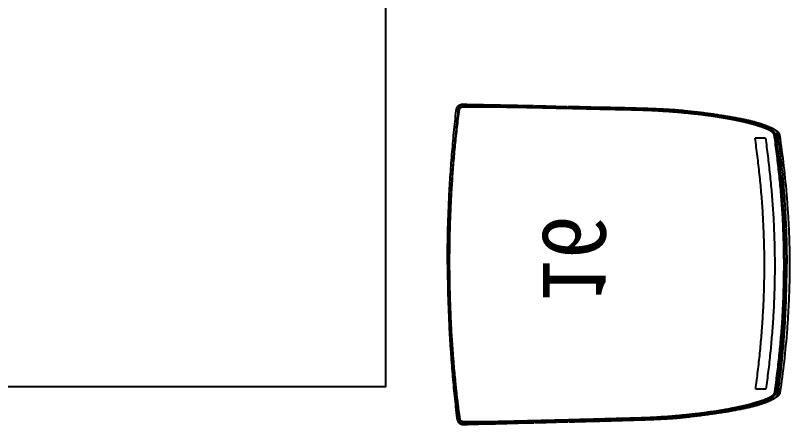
# Model space of a CAD drawing. Header units: millimetres. Extents: x 10479 to 135323, y 879012 to 965592.
# Drawn here: x 42616 to 43812, y 929538 to 930170 of the extents above; entities that cross this region are included whole.
import ezdxf

# ---------------------------------------------------------------- set-up
doc = ezdxf.new("R2010")
doc.units = ezdxf.units.MM
doc.linetypes.add('HIDDEN2', pattern=[4.7625, 3.175, -1.5875])
doc.layers.add('수입브랜드', color=90, linetype='Continuous')
doc.layers.add('퍼시스', color=210, linetype='Continuous')

# ---------------------------------------------------------------- blocks, each defined once
blk = doc.blocks.new('테이블_회의테이블_퍼시스주문품_3200X1200')
at = {"layer": '퍼시스'}
blk.add_lwpolyline([(0, 0), (3200, 0), (3200, -1200), (0, -1200)], close=True, dxfattribs=at)
blk = doc.blocks.new('의자_회의용의자_스틸케이스_490410C')
at = {"layer": '수입브랜드', "linetype": 'HIDDEN2', "ltscale": 5}
for p, q in [((541.5, 633.7, 0), (541.5, 633.8, 0)), ((145.4, 633.2, 0), (145.4, 633.2, 0)), ((153.3, 631.7, 0), (153.3, 630.3, 0)), ((541.7, 629.5, 0), (541.7, 630.9, 0)), ((541.8, 633.5, 0), (541.8, 633.5, 0)), ((549.6, 632.4, 0), (549.6, 632.4, 0)), ((153.5, 615, 0), (153.5, 598.6, 0)), ((541.5, 614.2, 0), (541.5, 597.8, 0)), ((592.5, 147.5, 0), (592.5, 147.3, 0))]:
    blk.add_line(p, q, dxfattribs=at)
for points in [[(547, 635.7), (541, 636.7), (534.9, 637.5), (528.8, 638.4), (522.8, 639.2), (516.7, 640), (510.7, 640.8), (504.6, 641.5), (498.6, 642.3), (492.5, 643), (486.4, 643.6), (480.3, 644.3), (474.2, 644.9), (468.1, 645.5), (462, 646), (458.9, 646.3), (455.8, 646.6), (452.7, 646.8), (449.6, 647.1), (446.5, 647.3), (443.4, 647.6), (440.3, 647.8), (437.2, 648), (434.1, 648.2), (431, 648.5), (427.8, 648.7), (424.7, 648.9), (421.5, 649.1), (418.4, 649.2), (415.2, 649.4), (412.1, 649.6), (408.9, 649.8), (405.7, 649.9), (402.5, 650.1), (399.3, 650.2), (396.1, 650.3), (392.9, 650.5), (389.7, 650.6), (386.5, 650.7), (383.2, 650.8), (380, 650.9), (376.8, 651), (373.5, 651.1), (370.3, 651.1), (367, 651.2), (363.8, 651.3), (360.5, 651.3), (357.3, 651.3), (354, 651.4), (350.8, 651.4), (347.5, 651.4), (344.2, 651.4), (341, 651.4), (337.7, 651.4), (334.4, 651.4), (331.2, 651.3), (327.9, 651.3), (324.7, 651.2), (321.4, 651.2), (318.2, 651.1), (315, 651), (311.7, 651), (308.5, 650.9), (305.3, 650.8), (302.1, 650.7), (298.9, 650.5), (295.7, 650.4), (292.5, 650.3), (289.3, 650.2), (286.1, 650), (283, 649.9), (279.8, 649.7), (276.6, 649.5), (273.5, 649.4), (270.3, 649.2), (267.2, 649), (264.1, 648.8), (260.9, 648.6), (257.8, 648.4), (254.7, 648.2), (251.6, 647.9), (248.5, 647.7), (245.4, 647.5), (242.3, 647.2), (239.2, 647), (236.1, 646.7), (233.1, 646.5), (226.9, 646), (220.8, 645.4), (214.7, 644.8), (208.6, 644.2), (202.5, 643.6), (196.5, 642.9), (190.4, 642.2), (184.3, 641.5), (178.3, 640.7), (172.2, 640), (166.2, 639.2), (160.1, 638.3), (154.1, 637.4), (148, 636.5)], [(153.2, 634.3), (156.6, 634.8), (159.9, 635.2), (163, 635.7), (166.3, 636.1), (169.7, 636.5), (173.2, 637), (176.7, 637.4), (180.3, 637.8), (183.9, 638.3), (187.5, 638.7), (191.2, 639.1), (194.8, 639.5), (198.4, 639.9), (202, 640.2), (205.5, 640.6), (209, 640.9), (212.5, 641.2), (216.1, 641.6), (219.6, 641.9), (223.1, 642.2), (226.7, 642.5), (230.2, 642.7), (233.8, 643), (237.3, 643.3), (240.9, 643.5), (244.4, 643.8), (248, 644), (251.5, 644.2), (255.1, 644.5), (258.6, 644.7), (262.2, 644.9), (265.7, 645.1), (269.3, 645.2), (272.8, 645.4), (276.4, 645.6), (280, 645.7), (283.5, 645.9), (287.1, 646), (290.6, 646.1), (294.2, 646.2), (297.7, 646.3), (301.3, 646.4), (304.8, 646.5), (308.3, 646.6), (311.7, 646.7), (315.1, 646.8), (318.4, 646.8), (321.5, 646.9), (324.6, 646.9), (327.4, 647), (330.2, 647), (332.7, 647), (335.1, 647), (337.2, 647), (347.5, 647)], [(541.8, 633.5), (538.4, 634), (535.1, 634.5), (532, 634.9), (528.7, 635.4), (525.3, 635.8), (521.8, 636.3), (518.3, 636.7), (514.7, 637.2), (511.1, 637.6), (507.5, 638), (503.8, 638.4), (500.2, 638.9), (496.6, 639.2), (493.1, 639.6), (489.5, 640), (486, 640.3), (482.5, 640.7), (479, 641), (475.4, 641.3), (471.9, 641.7), (468.4, 642), (464.8, 642.3), (461.3, 642.6), (457.7, 642.8), (454.2, 643.1), (450.6, 643.4), (447.1, 643.6), (443.5, 643.8), (439.9, 644.1), (436.4, 644.3), (432.8, 644.5), (429.3, 644.7), (425.7, 644.9), (422.2, 645.1), (418.6, 645.3), (415.1, 645.4), (411.5, 645.6), (408, 645.7), (404.4, 645.9), (400.9, 646), (397.3, 646.1), (393.8, 646.3), (390.2, 646.4), (386.8, 646.5), (383.3, 646.6), (380, 646.6), (376.7, 646.7), (373.5, 646.8), (370.5, 646.8), (367.6, 646.9), (364.9, 646.9), (362.3, 646.9), (360, 647), (357.8, 647), (347.5, 647)], [(148, 636.5), (147.5, 636.5), (147.1, 636.4), (146.7, 636.2), (146.3, 636), (145.9, 635.8), (145.5, 635.6), (145.1, 635.4), (144.7, 635.1), (144.3, 634.8), (143.9, 634.5), (143.6, 634.2), (143.2, 633.8), (142.8, 633.4), (142.5, 633.1), (142.2, 632.6), (141.8, 632.2), (141.5, 631.8), (141.1, 631.3), (140.8, 630.8), (140.5, 630.3), (140.2, 629.8), (139.8, 629.2), (139.5, 628.6), (139.2, 628), (138.9, 627.4), (138.5, 626.8), (138.2, 626.2), (137.9, 625.5), (137.6, 624.8), (137.2, 624.1), (136.9, 623.3), (136.6, 622.6)], [(146.4, 634.5), (146.1, 634.5), (145.9, 634.5), (145.7, 634.4), (145.5, 634.3), (145.2, 634.2), (145, 634.1), (144.8, 634), (144.6, 633.9), (144.3, 633.8), (144.1, 633.6), (143.9, 633.5), (143.6, 633.3), (143.4, 633.1), (143.2, 632.9), (143, 632.7), (142.7, 632.4), (142.5, 632.2), (142.3, 632), (142, 631.7), (141.8, 631.4), (141.6, 631.1), (141.3, 630.8), (141.1, 630.5), (140.9, 630.2), (140.6, 629.8), (140.4, 629.5), (140.2, 629.1)], [(145.4, 633.2), (145.4, 633.2), (145.5, 633.2), (145.6, 633.2), (145.7, 633.2), (145.9, 633.3), (146.1, 633.3), (146.3, 633.3), (146.6, 633.4), (146.8, 633.4), (147.1, 633.4), (147.4, 633.5), (147.8, 633.5), (148.1, 633.6), (148.5, 633.6), (148.9, 633.7), (149.4, 633.7), (149.8, 633.8), (150.2, 633.9), (150.7, 633.9), (151.2, 634), (151.7, 634.1), (152.2, 634.1), (152.7, 634.2), (153.2, 634.3)], [(146.2, 630.7), (147.6, 630.9), (147.8, 630.9), (148, 630.9), (148.3, 631), (148.5, 631), (148.8, 631), (149.1, 631.1), (149.4, 631.1), (149.7, 631.2), (150, 631.2), (150.4, 631.3), (150.7, 631.3), (151.1, 631.4), (151.4, 631.4), (151.8, 631.5), (152.2, 631.5), (152.6, 631.6), (152.9, 631.6), (153.7, 631.7), (155.3, 632), (158.4, 632.4), (164.7, 633.3), (170.9, 634.1), (177.2, 634.9), (183.5, 635.6), (189.8, 636.3), (196, 637), (202.3, 637.7), (208.6, 638.3), (214.9, 638.9), (221.2, 639.4), (227.5, 639.9), (233.8, 640.4), (240.1, 640.9), (246.4, 641.3), (252.7, 641.7), (259, 642.1), (265.4, 642.4), (271.7, 642.7), (278, 643), (284.3, 643.3), (290.6, 643.5), (296.9, 643.7), (303.3, 643.9), (309.6, 644.1), (315.9, 644.2), (322.2, 644.3), (328.6, 644.3), (334.9, 644.4), (341.2, 644.4), (347.5, 644.4)], [(153.5, 634.6), (153, 634.5), (152.5, 634.5), (152.1, 634.5), (151.6, 634.4), (151.2, 634.4), (150.8, 634.4), (150.4, 634.4), (150, 634.3), (149.6, 634.3), (149.2, 634.3), (148.9, 634.3), (148.6, 634.3), (148.2, 634.3), (148, 634.3), (147.7, 634.3), (147.4, 634.3), (147.2, 634.4), (147, 634.4), (146.8, 634.4), (146.7, 634.4), (146.6, 634.4), (146.5, 634.5), (146.4, 634.5), (146.4, 634.5)], [(148, 636.5), (148, 636.5), (148, 636.6), (148, 636.6), (148, 636.6), (148, 636.6), (148, 636.6), (148, 636.6), (148, 636.6), (148.1, 636.6), (148.1, 636.6), (148.1, 636.6), (148.1, 636.6), (148.1, 636.6), (148.1, 636.6), (148.1, 636.6), (148.1, 636.6), (148.1, 636.6), (148.1, 636.6), (148.1, 636.6), (148.1, 636.6), (148.1, 636.6), (148.1, 636.6), (148.1, 636.6), (148.2, 636.6)], [(153.3, 630.3), (156.7, 630.7), (160.2, 631.1), (163.7, 631.6), (167.2, 632), (170.7, 632.4), (174.2, 632.8), (177.6, 633.2), (181.1, 633.6), (184.6, 634), (188.1, 634.4), (191.6, 634.8), (195.1, 635.2), (198.6, 635.5), (202.1, 635.9), (205.6, 636.2), (209, 636.6), (212.5, 636.9), (216, 637.2), (219.5, 637.6), (223, 637.9), (226.5, 638.2), (230, 638.5), (233.5, 638.7), (237, 639), (240.5, 639.3), (244, 639.5), (247.5, 639.8), (251, 640), (254.5, 640.3), (258.1, 640.5), (261.6, 640.7), (265.1, 640.9), (268.6, 641.1), (272.1, 641.3), (275.6, 641.5), (279.1, 641.6), (282.6, 641.8), (286.1, 642), (289.6, 642.1), (293.1, 642.2), (296.6, 642.4), (300.1, 642.5), (303.6, 642.6), (307.1, 642.7), (310.7, 642.8), (314.2, 642.9), (317.7, 642.9), (321.2, 643), (324.7, 643), (328.2, 643.1), (331.7, 643.1), (335.2, 643.2), (338.7, 643.2), (342.2, 643.2), (345.7, 643.2), (349.3, 643.2), (352.8, 643.2), (356.3, 643.1), (359.8, 643.1), (363.3, 643.1), (366.8, 643), (370.3, 642.9), (373.8, 642.9), (377.3, 642.8), (380.8, 642.7), (384.3, 642.6), (387.9, 642.5), (391.4, 642.4), (394.9, 642.3), (398.4, 642.1), (401.9, 642), (405.4, 641.9), (408.9, 641.7), (412.4, 641.5), (415.9, 641.4), (419.4, 641.2), (422.9, 641), (426.4, 640.8), (430, 640.6), (433.5, 640.4), (437, 640.1), (440.5, 639.9), (444, 639.6), (447.5, 639.4), (451, 639.1), (454.5, 638.8), (458, 638.6), (461.5, 638.3), (465, 638), (468.5, 637.7), (472, 637.4), (475.5, 637), (479, 636.7), (482.5, 636.4), (486, 636), (489.5, 635.7), (492.9, 635.3), (496.4, 634.9), (499.9, 634.5), (503.4, 634.1), (506.9, 633.8), (510.4, 633.4), (513.9, 632.9), (517.4, 632.5), (520.8, 632.1), (524.3, 631.7), (527.8, 631.2), (531.3, 630.8), (534.8, 630.4), (538.2, 629.9), (541.7, 629.5)], [(541.5, 628), (538, 628.5), (534.5, 629), (531, 629.4), (527.6, 629.9), (524.1, 630.3), (520.6, 630.8), (517.1, 631.2), (513.7, 631.6), (510.2, 632.1), (506.7, 632.5), (503.2, 632.9), (499.8, 633.3), (496.3, 633.7), (492.8, 634.1), (489.3, 634.5), (485.8, 634.9), (482.3, 635.2), (478.8, 635.6), (475.3, 635.9), (471.9, 636.3), (468.4, 636.6), (464.9, 636.9), (461.4, 637.2), (457.9, 637.5), (454.4, 637.8), (450.9, 638.1), (447.4, 638.4), (443.9, 638.7), (440.4, 638.9), (436.9, 639.2), (433.4, 639.4), (429.9, 639.6), (426.4, 639.9), (422.9, 640.1), (419.4, 640.3), (415.9, 640.5), (412.4, 640.6), (408.9, 640.8), (405.4, 641), (401.9, 641.1), (398.3, 641.3), (394.8, 641.4), (391.3, 641.6), (387.8, 641.7), (384.3, 641.8), (380.8, 641.9), (377.3, 642), (373.8, 642.1), (370.3, 642.1), (366.8, 642.2), (363.3, 642.3), (359.8, 642.3), (356.3, 642.3), (352.8, 642.4), (349.3, 642.4), (345.7, 642.4), (342.2, 642.4), (338.7, 642.4), (335.2, 642.3), (331.7, 642.3), (328.2, 642.3), (324.7, 642.2), (321.2, 642.2), (317.7, 642.1), (314.2, 642), (310.7, 641.9), (307.2, 641.8), (303.7, 641.7), (300.2, 641.6), (296.7, 641.5), (293.2, 641.4), (289.6, 641.2), (286.1, 641.1), (282.6, 640.9), (279.1, 640.7), (275.6, 640.6), (272.1, 640.4), (268.6, 640.2), (265.1, 640), (261.6, 639.8), (258.1, 639.5), (254.6, 639.3), (251.1, 639.1), (247.6, 638.8), (244.1, 638.5), (240.6, 638.3), (237.1, 638), (233.6, 637.7), (230.1, 637.4), (226.6, 637.1), (223.2, 636.8), (219.7, 636.5), (216.2, 636.1), (212.7, 635.8), (209.2, 635.4), (205.7, 635.1), (202.2, 634.7), (198.7, 634.3), (195.2, 633.9), (191.8, 633.5), (188.3, 633.1), (184.8, 632.7), (181.3, 632.3), (177.8, 631.9), (174.4, 631.5), (170.9, 631), (167.4, 630.6), (163.9, 630.2), (160.5, 629.7), (157, 629.3), (153.5, 628.8)], [(347.5, 644.4), (353.8, 644.4), (360.2, 644.3), (366.5, 644.3), (372.8, 644.2), (379.1, 644), (385.5, 643.9), (391.8, 643.7), (398.1, 643.5), (404.4, 643.3), (410.7, 643), (417, 642.7), (423.4, 642.4), (429.7, 642.1), (436, 641.7), (442.3, 641.3), (448.6, 640.9), (454.9, 640.4), (461.2, 640), (467.5, 639.4), (473.8, 638.9), (480.1, 638.3), (486.4, 637.7), (492.7, 637.1), (499, 636.4), (505.2, 635.7), (511.5, 634.9), (517.8, 634.2), (524.1, 633.3), (530.3, 632.5), (536.6, 631.6), (539.7, 631.2), (541.3, 630.9), (541.7, 630.9), (542, 630.8), (542.4, 630.8), (542.8, 630.7), (543.2, 630.7), (543.6, 630.6), (543.9, 630.6), (544.3, 630.5), (544.6, 630.4), (545, 630.4), (545.3, 630.4), (545.6, 630.3), (545.9, 630.3), (546.2, 630.2), (546.5, 630.2), (546.7, 630.1), (547, 630.1), (547.2, 630.1), (547.4, 630), (548.8, 629.8)], [(548.6, 633.7), (548.6, 633.7), (548.5, 633.7), (548.4, 633.6), (548.3, 633.6), (548.1, 633.6), (548, 633.5), (547.8, 633.5), (547.6, 633.5), (547.3, 633.5), (547, 633.5), (546.7, 633.5), (546.4, 633.5), (546.1, 633.5), (545.8, 633.5), (545.4, 633.5), (545, 633.5), (544.6, 633.5), (544.2, 633.6), (543.8, 633.6), (543.3, 633.6), (542.9, 633.7), (542.4, 633.7), (542, 633.7), (541.5, 633.8)], [(558.4, 621.7), (558, 622.5), (557.7, 623.2), (557.4, 623.9), (557.1, 624.6), (556.7, 625.3), (556.4, 625.9), (556.1, 626.6), (555.8, 627.2), (555.5, 627.8), (555.1, 628.4), (554.8, 628.9), (554.5, 629.4), (554.2, 629.9), (553.8, 630.4), (553.5, 630.9), (553.2, 631.4), (552.8, 631.8), (552.5, 632.2), (552.1, 632.6), (551.8, 633), (551.4, 633.3), (551.1, 633.7), (550.7, 634), (550.3, 634.3), (549.9, 634.5), (549.5, 634.8), (549.1, 635), (548.7, 635.2), (548.3, 635.4), (547.9, 635.5), (547.5, 635.6), (547, 635.7)], [(346.4, 123.2), (342.1, 123.2), (337.7, 123.3), (333.3, 123.3), (329, 123.3), (324.6, 123.4), (320.2, 123.5), (315.9, 123.5), (311.5, 123.6), (307.1, 123.7), (302.8, 123.8), (298.4, 123.9), (294, 124), (289.7, 124.2), (285.3, 124.3), (281, 124.5), (276.6, 124.6), (272.2, 124.8), (267.9, 125), (263.5, 125.2), (259.2, 125.4), (254.8, 125.6), (250.5, 125.8), (246.1, 126), (241.8, 126.2), (237.5, 126.5), (233.1, 126.7), (228.8, 127), (224.5, 127.3), (220.1, 127.5), (215.8, 127.8), (211.5, 128.1), (207.1, 128.4), (202.8, 128.7), (198.5, 129), (194.2, 129.4), (189.9, 129.7), (185.6, 130.1), (181.3, 130.4), (177, 130.8), (172.7, 131.1), (168.4, 131.5), (164.1, 131.9), (159.8, 132.3), (155.5, 132.7), (151.2, 133.1), (147, 133.5), (142.7, 134), (138.4, 134.4), (134.2, 134.9), (129.9, 135.3), (125.6, 135.8), (121.4, 136.3), (117.2, 136.7), (112.9, 137.2), (108.7, 137.7), (107.6, 137.9), (107.1, 137.9), (106.6, 138), (106, 138.1), (105.5, 138.2), (105, 138.4), (104.5, 138.6), (104, 138.9), (103.5, 139.1), (103.1, 139.4), (102.7, 139.8), (102.2, 140.1), (101.8, 140.5), (101.5, 140.9), (101.1, 141.3), (100.8, 141.7), (100.5, 142.2), (100.2, 142.7), (99.9, 143.2), (99.7, 143.7), (99.5, 144.2), (99.4, 144.7), (99.2, 145.2), (99.1, 145.8), (99, 146.3), (99, 146.9), (99, 147.4), (99, 148.5), (99, 149.6), (99.1, 153.9), (99.3, 162.6), (99.5, 171.3), (99.8, 180), (100, 188.7), (100.2, 197.4), (100.4, 206.1), (100.6, 214.8), (100.8, 223.5), (101.1, 232.2), (101.3, 240.9), (101.7, 258.3), (102, 267.1), (102.2, 275.8), (102.6, 293.2), (103.1, 310.6), (103.3, 319.3), (103.5, 328), (103.8, 336.8), (104, 345.5), (104.2, 354.2), (104.3, 358.6), (104.5, 362.9), (104.6, 367.3), (104.7, 371.7), (104.8, 376), (104.9, 380.4), (105.1, 384.7), (105.2, 389.1), (105.3, 393.5), (105.5, 397.8), (105.6, 402.2), (105.7, 406.6), (105.8, 410.9), (106, 415.3), (106.1, 419.7), (106.2, 421.9), (106.3, 424.1), (106.3, 426.2), (106.4, 428.4), (106.5, 430.6), (106.6, 432.8), (106.7, 435), (106.7, 437.2), (106.8, 439.4), (106.9, 441.6), (107, 443.8), (107.1, 445.9), (107.2, 448.1), (107.3, 450.2), (107.4, 452.4), (107.5, 454.5), (107.6, 456.6), (107.8, 458.8), (107.9, 460.9), (107.9, 461.9), (108, 462.9), (108.1, 464), (108.1, 465), (108.2, 466), (108.3, 467), (108.3, 468), (108.4, 469), (108.5, 470), (108.5, 471), (108.6, 471.9), (108.7, 472.9), (108.7, 473.8), (108.8, 474.7), (108.9, 475.6), (109, 476.5), (109, 477.4), (109.1, 478.2), (109.2, 479), (109.2, 479.8), (109.3, 480.6), (109.4, 481.4), (109.4, 482.1), (109.5, 482.9), (109.6, 483.6), (109.7, 484.3), (109.7, 485), (109.8, 485.7), (109.9, 487), (110.2, 489.6), (110.5, 492.2), (110.7, 494.7), (111, 497.2), (111.3, 499.7), (111.6, 502.2), (111.9, 504.7), (112.2, 507.1), (112.5, 509.5), (112.8, 511.9), (113.1, 514.3), (113.4, 516.6), (113.7, 519), (114, 521.3), (114.3, 523.5), (114.6, 525.8), (114.9, 528), (115.2, 530.2), (115.5, 532.4), (115.8, 534.5), (116.1, 536.7), (116.5, 538.8), (116.8, 540.8), (117.1, 542.9), (117.4, 544.9), (117.7, 546.9), (118, 548.9), (118.4, 550.9), (118.7, 552.8), (119, 554.7), (119.3, 556.6), (119.6, 558.4), (120, 560.2), (120.3, 562), (120.6, 563.8), (120.9, 565.6), (121.3, 567.3), (121.6, 569), (121.9, 570.7), (122.2, 572.3), (122.5, 573.9), (122.8, 575.5), (123.1, 577.1), (123.5, 578.6), (123.8, 580.1), (124.1, 581.6), (124.4, 583.1), (124.7, 584.5), (125, 585.9), (125.3, 587.3), (125.6, 588.7), (125.9, 590), (126.3, 591.3), (126.6, 592.6), (126.9, 593.9), (127.2, 595.1), (127.5, 596.3), (127.8, 597.5), (128.1, 598.6), (128.5, 599.7), (128.8, 600.8), (129.1, 601.9), (129.4, 603), (129.7, 604), (130.1, 605.1), (130.4, 606.1), (130.7, 607.1), (131, 608), (131.3, 609), (131.6, 609.9), (131.9, 610.8), (132.3, 611.7), (132.6, 612.6), (132.9, 613.5), (133.2, 614.3), (133.5, 615.1), (133.8, 616), (134.1, 616.7), (134.4, 617.5), (134.7, 618.3), (135, 619), (135.3, 619.7), (135.6, 620.4), (135.9, 621.1), (136.2, 621.8), (136.5, 622.4), (136.8, 623), (137.1, 623.6), (137.4, 624.2), (137.6, 624.8), (137.9, 625.3), (138.2, 625.9), (138.5, 626.4), (138.8, 626.9), (139.1, 627.4), (139.4, 627.9), (139.6, 628.3), (139.9, 628.7), (140.2, 629.2), (140.5, 629.6), (140.8, 629.9), (141.1, 630.3), (141.4, 630.6), (141.7, 631), (142, 631.3), (142.3, 631.6), (142.6, 631.8), (142.9, 632.1), (143.3, 632.3), (143.6, 632.5), (143.9, 632.7), (144.4, 632.9)], [(100.5, 148.6), (100.6, 152.1), (100.7, 155.6), (100.8, 159), (100.9, 162.5), (101, 166), (101, 169.5), (101.1, 173), (101.2, 176.5), (101.3, 180), (101.4, 183.5), (101.5, 187), (101.6, 190.5), (101.7, 194), (101.8, 197.5), (101.8, 201), (101.9, 204.5), (102, 207.9), (102.1, 211.4), (102.2, 214.9), (102.3, 218.4), (102.4, 221.9), (102.5, 225.4), (102.6, 228.9), (102.6, 232.4), (102.7, 235.9), (102.8, 239.4), (102.9, 242.9), (103, 246.4), (103.1, 249.9), (103.2, 253.4), (103.3, 256.8), (103.4, 260.3), (103.4, 263.8), (103.5, 267.3), (103.6, 270.8), (103.7, 274.3), (103.8, 277.8), (103.9, 281.3), (104, 284.8), (104.1, 288.3), (104.2, 291.8), (104.3, 295.3), (104.4, 298.8), (104.5, 302.3), (104.6, 305.8), (104.6, 309.3), (104.7, 312.8), (104.8, 316.3), (104.9, 319.8), (105, 323.3), (105.1, 326.7), (105.2, 330.2), (105.3, 333.7), (105.4, 337.2), (105.5, 340.7), (105.6, 344.2), (105.7, 347.7), (105.8, 351.2), (105.9, 354.7), (106, 358.2), (106.1, 361.7), (106.2, 365.2), (106.3, 368.7), (106.4, 372.2), (106.5, 375.7), (106.6, 379.2), (106.7, 382.7), (106.8, 386.2), (106.8, 389.7), (106.9, 393.2), (107, 396.7), (107.1, 400.2), (107.2, 403.7), (107.3, 407.2), (107.4, 410.7), (107.5, 414.2), (107.6, 417.7), (107.8, 421.2), (107.9, 424.7), (108, 428.2), (108.1, 431.7), (108.3, 435.2), (108.4, 438.7), (108.6, 442.2), (108.8, 445.7), (108.9, 449.2), (109.1, 452.6), (109.3, 456), (109.5, 459.4), (109.8, 462.8), (110, 466), (110.2, 469.2), (110.4, 472.2), (110.7, 475), (110.9, 477.7), (111.1, 480.1), (111.3, 482.3), (111.5, 484.4), (111.7, 486.5), (111.9, 488.5), (112.1, 490.6), (112.3, 492.6), (112.5, 494.7), (112.7, 496.7), (113, 498.7), (113.2, 500.7), (113.4, 502.6), (113.6, 504.6), (113.8, 506.5), (114.1, 508.4), (114.3, 510.3), (114.6, 512.2), (114.8, 514.1), (115, 515.9), (115.3, 517.8), (115.5, 519.6), (115.8, 521.4), (116, 523.2), (116.3, 525), (116.5, 526.7), (116.8, 528.5), (117, 530.2), (117.3, 531.9), (117.5, 533.6), (117.8, 535.3), (118, 537), (118.3, 538.6), (118.6, 540.3), (118.8, 541.9), (119.1, 543.5), (119.3, 545.1), (119.6, 546.7), (119.9, 548.2), (120.1, 549.8), (120.4, 551.3), (120.7, 552.8), (120.9, 554.3), (121.2, 555.8), (121.4, 557.2), (121.7, 558.7), (122, 560.1), (122.2, 561.5), (122.5, 562.9), (122.8, 564.3), (123, 565.7), (123.3, 567), (123.5, 568.4), (123.8, 569.7), (124, 571), (124.3, 572.3), (124.6, 573.5), (124.8, 574.8), (125.1, 576), (125.3, 577.3), (125.6, 578.5), (125.8, 579.6), (126.1, 580.8), (126.3, 582), (126.5, 583.1), (126.8, 584.2), (127, 585.3), (127.3, 586.4), (127.5, 587.5), (127.8, 588.5), (128.1, 589.5), (128.3, 590.5), (128.6, 591.5), (128.8, 592.5), (129.1, 593.5), (129.3, 594.4), (129.6, 595.3), (129.9, 596.2), (130.1, 597.1), (130.4, 598), (130.6, 598.8), (130.9, 599.7), (131.2, 600.5), (131.4, 601.3), (131.7, 602.2), (131.9, 603), (132.2, 603.7), (132.5, 604.5), (132.7, 605.2), (133, 606), (133.2, 606.7), (133.5, 607.4), (133.8, 608.1), (134, 608.7), (134.3, 609.4), (134.5, 610.1), (134.8, 610.7), (135, 611.3), (135.3, 612), (135.6, 612.6), (135.8, 613.2), (136, 613.8), (136.3, 614.4), (136.5, 615), (136.8, 615.6), (137, 616.1), (137.2, 616.7), (137.5, 617.2), (137.7, 617.8), (137.9, 618.3), (138.1, 618.8), (138.4, 619.3), (138.6, 619.8), (138.8, 620.2), (139, 620.7), (139.2, 621.2), (139.4, 621.6), (139.6, 622), (139.9, 622.4), (140.1, 622.9), (140.3, 623.2), (140.5, 623.6), (140.7, 624), (140.9, 624.4), (141.1, 624.7), (141.3, 625), (141.5, 625.4), (141.7, 625.7), (142, 626), (142.2, 626.3), (142.4, 626.5), (142.6, 626.8), (142.8, 627.1), (143, 627.3), (143.2, 627.6), (143.4, 627.8), (143.6, 628), (143.8, 628.2), (144.1, 628.4), (144.3, 628.6), (144.5, 628.8), (144.7, 629), (144.9, 629.2), (145.1, 629.4), (145.3, 629.5), (145.5, 629.7), (145.7, 629.9), (146, 630), (146.2, 630.2)], [(148.4, 628), (148.1, 627.9), (147.7, 627.7), (147.4, 627.6), (147.1, 627.4), (146.8, 627.3), (146.5, 627.1), (146.3, 626.9), (146, 626.8), (145.7, 626.6), (145.4, 626.4), (145.2, 626.3), (144.9, 626.1), (144.7, 625.9), (144.4, 625.7), (144.2, 625.4), (143.9, 625.2), (143.7, 625), (143.5, 624.7), (143.2, 624.5), (143, 624.2), (142.8, 623.9), (142.6, 623.6), (142.3, 623.3), (142.1, 623), (141.9, 622.6), (141.7, 622.3), (141.5, 621.9), (141.2, 621.5), (141, 621.2), (140.8, 620.8), (140.6, 620.4), (140.4, 619.9), (140.1, 619.5), (139.9, 619.1), (139.7, 618.6), (139.5, 618.1), (139.3, 617.7), (139, 617.2), (138.8, 616.7), (138.6, 616.1), (138.3, 615.6), (138.1, 615.1), (137.9, 614.5), (137.6, 613.9), (137.4, 613.3), (137.2, 612.8), (136.9, 612.2), (136.7, 611.5), (136.5, 610.9), (136.2, 610.3), (136, 609.6), (135.8, 609), (135.6, 608.3), (135.3, 607.6), (135.1, 606.9), (134.9, 606.2), (134.7, 605.5), (134.5, 604.8), (134.2, 604), (134, 603.3), (133.8, 602.5), (133.5, 601.7), (133.3, 600.9), (133, 600.1), (132.8, 599.3), (132.5, 598.5), (132.2, 597.6), (132, 596.8), (131.7, 595.9), (131.4, 595), (131.2, 594.1), (130.9, 593.2), (130.6, 592.3), (130.4, 591.3), (130.1, 590.4), (129.8, 589.4), (129.6, 588.4), (129.3, 587.4), (129.1, 586.4), (128.8, 585.3), (128.5, 584.2), (128.3, 583.2), (128, 582.1), (127.7, 580.9), (127.5, 579.8), (127.2, 578.6), (126.9, 577.5), (126.7, 576.3), (126.4, 575.1), (126.2, 573.8), (125.9, 572.6), (125.6, 571.3), (125.4, 570.1), (125.1, 568.8), (124.8, 567.5), (124.6, 566.2), (124.3, 564.8), (124, 563.5), (123.7, 562.1), (123.5, 560.7), (123.2, 559.3), (122.9, 557.9), (122.7, 556.4), (122.4, 555), (122.1, 553.5), (121.9, 552), (121.6, 550.5), (121.3, 549), (121.1, 547.4), (120.8, 545.9), (120.5, 544.3), (120.3, 542.7), (120, 541.1), (119.8, 539.5), (119.5, 537.9), (119.3, 536.2), (119, 534.5), (118.8, 532.8), (118.5, 531.1), (118.3, 529.4), (118, 527.7), (117.8, 525.9), (117.6, 524.2), (117.3, 522.4), (117.1, 520.6), (116.9, 518.8), (116.6, 517), (116.4, 515.1), (116.2, 513.3), (115.9, 511.4), (115.7, 509.5), (115.5, 507.6), (115.3, 505.7), (115.1, 503.8), (114.8, 501.8), (114.6, 499.9), (114.4, 497.9), (114.2, 495.9), (114, 493.9), (113.8, 491.9), (113.6, 489.9), (113.4, 487.8), (113.2, 485.7), (113, 483.7), (112.8, 481.6), (112.6, 479.5), (112.4, 477.3), (112.2, 474.9), (111.9, 472.2), (111.7, 469.4), (111.5, 466.4), (111.3, 463.3), (111, 460.1), (110.8, 456.8), (110.6, 453.4), (110.4, 450), (110.2, 446.6), (110, 443.2), (109.8, 439.7), (109.7, 436.2), (109.5, 432.7), (109.4, 429.3), (109.2, 425.8), (109.1, 422.3), (109, 418.8), (108.9, 415.3), (108.8, 411.8), (108.7, 408.3), (108.6, 404.8), (108.5, 401.3), (108.4, 397.8), (108.3, 394.3), (108.2, 390.8), (108.1, 387.3), (108, 383.7), (107.9, 380.2), (107.8, 376.7), (107.7, 373.2), (107.6, 369.7), (107.5, 366.2), (107.4, 362.7), (107.3, 359.2), (107.2, 355.6), (107.1, 352.1), (107, 348.6), (106.9, 345.1), (106.8, 341.6), (106.8, 338.1), (106.7, 334.6), (106.6, 331.1), (106.5, 327.6), (106.4, 324.1), (106.3, 320.5), (106.2, 317), (106.1, 313.5), (106, 310), (105.9, 306.5), (105.8, 303), (105.7, 299.5), (105.6, 296), (105.6, 292.5), (105.5, 289), (105.4, 285.5), (105.3, 281.9), (105.2, 278.4), (105.1, 274.9), (105, 271.4), (104.9, 267.9), (104.8, 264.4), (104.7, 260.9), (104.6, 257.4), (104.5, 253.9), (104.5, 250.4), (104.4, 246.9), (104.3, 243.4), (104.2, 239.9), (104.1, 236.4), (104, 232.9), (103.9, 229.3), (103.9, 225.8), (103.8, 222.3), (103.7, 218.8), (103.6, 215.3), (103.6, 211.8), (103.5, 208.3), (103.4, 204.8), (103.4, 201.3), (103.3, 197.8), (103.3, 194.3), (103.2, 190.8), (103.2, 187.3), (103.2, 183.8), (103.1, 180.2), (103.1, 176.7), (103.1, 173.2), (103, 169.7), (103, 166.2), (103, 162.7), (103, 159.2), (103, 155.7), (103, 152.2), (103, 148.6)], [(142.8, 632), (142.9, 632), (143, 632.1), (143.1, 632.2), (143.2, 632.3)], [(144.4, 632.9), (144.4, 632.9), (144.5, 633), (144.6, 633), (144.7, 633), (144.8, 633.1), (144.9, 633.1), (145.1, 633.1), (145.2, 633.2), (145.3, 633.2), (145.4, 633.2)], [(146.2, 630.2), (146.2, 630.1), (146.3, 630.1), (146.4, 630.1), (146.5, 630.1), (146.6, 630.1), (146.8, 630), (147, 630), (147.2, 630), (147.5, 630), (147.7, 630), (148, 630), (148.3, 630), (148.7, 630), (149, 630), (149.4, 630), (149.8, 630.1), (150.2, 630.1), (150.6, 630.1), (151, 630.1), (151.4, 630.2), (151.9, 630.2), (152.3, 630.2), (152.8, 630.2), (153.3, 630.3)], [(153.5, 628.8), (153.2, 628.8), (152.9, 628.8), (152.5, 628.7), (152.2, 628.7), (151.9, 628.6), (151.6, 628.6), (151.3, 628.5), (151, 628.5), (150.8, 628.4), (150.5, 628.4), (150.3, 628.4), (150, 628.3), (149.8, 628.3), (149.6, 628.2), (149.4, 628.2), (149.2, 628.2), (149, 628.2), (148.9, 628.1), (148.8, 628.1), (148.6, 628.1), (148.5, 628.1), (148.5, 628), (148.4, 628), (148.4, 628)], [(541.5, 614.2), (538, 614.6), (534.5, 615.1), (531, 615.6), (527.6, 616), (524.1, 616.5), (520.6, 616.9), (517.1, 617.3), (513.7, 617.8), (510.2, 618.2), (506.7, 618.6), (503.2, 619), (499.8, 619.5), (496.3, 619.9), (492.8, 620.2), (489.3, 620.6), (485.8, 621), (482.3, 621.4), (478.8, 621.7), (475.3, 622.1), (471.9, 622.4), (468.4, 622.7), (464.9, 623.1), (461.4, 623.4), (457.9, 623.7), (454.4, 624), (450.9, 624.3), (447.4, 624.5), (443.9, 624.8), (440.4, 625.1), (436.9, 625.3), (433.4, 625.6), (429.9, 625.8), (426.4, 626), (422.9, 626.2), (419.4, 626.4), (415.9, 626.6), (412.4, 626.8), (408.9, 627), (405.4, 627.1), (401.9, 627.3), (398.3, 627.4), (394.8, 627.6), (391.3, 627.7), (387.8, 627.8), (384.3, 627.9), (380.8, 628), (377.3, 628.1), (373.8, 628.2), (370.3, 628.3), (366.8, 628.4), (363.3, 628.4), (359.8, 628.4), (356.3, 628.5), (352.8, 628.5), (349.3, 628.5), (345.7, 628.5), (342.2, 628.5), (338.7, 628.5), (335.2, 628.5), (331.7, 628.5), (328.2, 628.4), (324.7, 628.4), (321.2, 628.3), (317.7, 628.3), (314.2, 628.2), (310.7, 628.1), (307.2, 628), (303.7, 627.9), (300.2, 627.8), (296.7, 627.7), (293.2, 627.5), (289.6, 627.4), (286.1, 627.2), (282.6, 627.1), (279.1, 626.9), (275.6, 626.7), (272.1, 626.5), (268.6, 626.3), (265.1, 626.1), (261.6, 625.9), (258.1, 625.7), (254.6, 625.4), (251.1, 625.2), (247.6, 624.9), (244.1, 624.7), (240.6, 624.4), (237.1, 624.1), (233.6, 623.8), (230.1, 623.5), (226.6, 623.2), (223.2, 622.9), (219.7, 622.6), (216.2, 622.3), (212.7, 621.9), (209.2, 621.6), (205.7, 621.2), (202.2, 620.8), (198.7, 620.5), (195.2, 620.1), (191.8, 619.7), (188.3, 619.3), (184.8, 618.9), (181.3, 618.5), (177.8, 618), (174.4, 617.6), (170.9, 617.2), (167.4, 616.7), (163.9, 616.3), (160.5, 615.9), (157, 615.4), (153.5, 615)], [(346.4, 123.2), (350.8, 123.2), (355.2, 123.2), (359.6, 123.2), (363.9, 123.3), (368.3, 123.3), (372.7, 123.4), (377, 123.4), (381.4, 123.5), (385.8, 123.6), (390.1, 123.6), (394.5, 123.7), (398.9, 123.8), (403.2, 123.9), (407.6, 124.1), (411.9, 124.2), (416.3, 124.3), (420.7, 124.5), (425, 124.7), (429.4, 124.8), (433.7, 125), (438.1, 125.2), (442.4, 125.4), (446.8, 125.6), (451.1, 125.8), (455.4, 126), (459.8, 126.3), (464.1, 126.5), (468.5, 126.7), (472.8, 127), (477.1, 127.3), (481.4, 127.5), (485.8, 127.8), (490.1, 128.1), (494.4, 128.4), (498.7, 128.7), (503, 129.1), (507.3, 129.4), (511.6, 129.7), (515.9, 130.1), (520.2, 130.4), (524.5, 130.8), (528.8, 131.2), (533.1, 131.5), (537.4, 131.9), (541.7, 132.3), (546, 132.7), (550.2, 133.1), (554.5, 133.6), (558.8, 134), (563, 134.4), (567.3, 134.9), (571.5, 135.3), (575.8, 135.8), (580, 136.3), (584.3, 136.8), (585.3, 136.9), (585.9, 136.9), (586.4, 137), (586.9, 137.1), (587.4, 137.3), (587.9, 137.4), (588.4, 137.6), (588.9, 137.9), (589.4, 138.1), (589.9, 138.4), (590.3, 138.8), (590.7, 139.1), (591.1, 139.5), (591.5, 139.9), (591.9, 140.3), (592.2, 140.7), (592.5, 141.2), (592.8, 141.7), (593, 142.1), (593.2, 142.6), (593.4, 143.2), (593.6, 143.7), (593.8, 144.2), (593.9, 144.8), (593.9, 145.3), (594, 145.8), (594, 146.4), (594, 147.5), (594, 148.6), (593.9, 152.9), (593.7, 161.6), (593.5, 170.3), (593.4, 179), (593.2, 187.7), (593, 196.4), (592.8, 205.1), (592.6, 213.8), (592.5, 222.5), (592.3, 231.2), (592.1, 239.9), (591.7, 257.3), (591.5, 266), (591.3, 274.8), (591, 292.2), (590.6, 309.6), (590.4, 318.3), (590.2, 327), (590, 335.8), (589.8, 344.5), (589.6, 353.2), (589.5, 357.6), (589.4, 361.9), (589.3, 366.3), (589.2, 370.7), (589.1, 375), (589, 379.4), (588.9, 383.7), (588.8, 388.1), (588.7, 392.5), (588.6, 396.8), (588.5, 401.2), (588.3, 405.6), (588.2, 409.9), (588.1, 414.3), (588, 418.7), (587.9, 420.9), (587.9, 423.1), (587.8, 425.3), (587.7, 427.4), (587.7, 429.6), (587.6, 431.8), (587.5, 434), (587.4, 436.2), (587.4, 438.4), (587.3, 440.6), (587.2, 442.8), (587.1, 444.9), (587, 447.1), (586.9, 449.2), (586.8, 451.4), (586.7, 453.5), (586.6, 455.7), (586.5, 457.8), (586.4, 459.9), (586.3, 460.9), (586.3, 462), (586.2, 463), (586.2, 464), (586.1, 465), (586, 466.1), (586, 467.1), (585.9, 468), (585.8, 469), (585.8, 470), (585.7, 471), (585.6, 471.9), (585.6, 472.8), (585.5, 473.7), (585.5, 474.6), (585.4, 475.5), (585.3, 476.4), (585.3, 477.2), (585.2, 478), (585.1, 478.8), (585.1, 479.6), (585, 480.4), (584.9, 481.2), (584.9, 481.9), (584.8, 482.6), (584.7, 483.3), (584.7, 484), (584.6, 484.7), (584.5, 486), (584.2, 488.6), (583.9, 491.2), (583.7, 493.7), (583.4, 496.3), (583.1, 498.8), (582.9, 501.3), (582.6, 503.7), (582.3, 506.2), (582, 508.6), (581.7, 511), (581.4, 513.3), (581.1, 515.7), (580.9, 518), (580.6, 520.3), (580.3, 522.6), (580, 524.8), (579.7, 527), (579.4, 529.2), (579.1, 531.4), (578.8, 533.6), (578.4, 535.7), (578.1, 537.8), (577.8, 539.9), (577.5, 541.9), (577.2, 544), (576.9, 546), (576.6, 548), (576.3, 549.9), (576, 551.8), (575.7, 553.7), (575.3, 555.6), (575, 557.5), (574.7, 559.3), (574.4, 561.1), (574.1, 562.9), (573.8, 564.6), (573.5, 566.4), (573.2, 568.1), (572.8, 569.7), (572.5, 571.4), (572.2, 573), (571.9, 574.6), (571.6, 576.2), (571.3, 577.7), (571, 579.2), (570.7, 580.7), (570.4, 582.2), (570.1, 583.6), (569.8, 585), (569.5, 586.4), (569.2, 587.8), (568.9, 589.1), (568.6, 590.4), (568.2, 591.7), (567.9, 592.9), (567.6, 594.2), (567.3, 595.4), (567, 596.6), (566.7, 597.7), (566.4, 598.8), (566.1, 599.9), (565.8, 601), (565.4, 602.1), (565.1, 603.1), (564.8, 604.2), (564.5, 605.2), (564.2, 606.2), (563.9, 607.1), (563.6, 608.1), (563.3, 609), (562.9, 609.9), (562.6, 610.8), (562.3, 611.7), (562, 612.6), (561.7, 613.4), (561.4, 614.3), (561.1, 615.1), (560.8, 615.9), (560.5, 616.6), (560.2, 617.4), (559.9, 618.1), (559.6, 618.8), (559.3, 619.5), (559, 620.2), (558.7, 620.9), (558.4, 621.5), (558.2, 622.2), (557.9, 622.8), (557.6, 623.4), (557.3, 623.9), (557, 624.5), (556.7, 625), (556.5, 625.5), (556.2, 626), (555.9, 626.5), (555.6, 627), (555.3, 627.5), (555, 627.9), (554.7, 628.3), (554.5, 628.7), (554.2, 629.1), (553.9, 629.4), (553.6, 629.8), (553.3, 630.1), (553, 630.4), (552.7, 630.7), (552.3, 631), (552, 631.2), (551.8, 631.4)], [(546.6, 627.2), (546.6, 627.2), (546.5, 627.2), (546.4, 627.2), (546.3, 627.3), (546.2, 627.3), (546.1, 627.3), (545.9, 627.3), (545.8, 627.4), (545.6, 627.4), (545.4, 627.4), (545.2, 627.5), (544.9, 627.5), (544.7, 627.5), (544.5, 627.6), (544.2, 627.6), (543.9, 627.7), (543.6, 627.7), (543.3, 627.8), (543, 627.8), (542.7, 627.9), (542.4, 627.9), (542.1, 627.9), (541.8, 628), (541.5, 628)], [(541.7, 629.5), (542.2, 629.4), (542.6, 629.4), (543.1, 629.4), (543.5, 629.3), (544, 629.3), (544.4, 629.3), (544.8, 629.3), (545.2, 629.2), (545.6, 629.2), (546, 629.2), (546.3, 629.2), (546.6, 629.2), (546.9, 629.2), (547.2, 629.2), (547.5, 629.2), (547.7, 629.2), (548, 629.2), (548.2, 629.2), (548.3, 629.2), (548.5, 629.2), (548.6, 629.3), (548.7, 629.3), (548.8, 629.3), (548.8, 629.3)], [(549.6, 632.4), (549.6, 632.4), (549.5, 632.4), (549.4, 632.4), (549.2, 632.4), (549.1, 632.4), (548.9, 632.5), (548.7, 632.5), (548.4, 632.5), (548.2, 632.6), (547.9, 632.6), (547.5, 632.7), (547.2, 632.7), (546.8, 632.8), (546.5, 632.8), (546.1, 632.9), (545.6, 632.9), (545.2, 633), (544.8, 633.1), (544.3, 633.1), (543.8, 633.2), (543.3, 633.3), (542.8, 633.3), (542.3, 633.4), (541.8, 633.5)], [(590, 147.6), (590, 151.1), (590, 154.7), (590.1, 158.2), (590.1, 161.7), (590.1, 165.2), (590.1, 168.7), (590, 172.2), (590, 175.7), (590, 179.3), (590, 182.8), (590, 186.3), (589.9, 189.8), (589.9, 193.3), (589.9, 196.8), (589.8, 200.3), (589.8, 203.8), (589.7, 207.3), (589.7, 210.8), (589.6, 214.3), (589.6, 217.8), (589.5, 221.4), (589.4, 224.9), (589.4, 228.4), (589.3, 231.9), (589.2, 235.4), (589.2, 238.9), (589.1, 242.4), (589, 245.9), (589, 249.4), (588.9, 252.9), (588.8, 256.4), (588.7, 259.9), (588.7, 263.4), (588.6, 267), (588.5, 270.5), (588.4, 274), (588.3, 277.5), (588.3, 281), (588.2, 284.5), (588.1, 288), (588, 291.5), (587.9, 295), (587.9, 298.5), (587.8, 302), (587.7, 305.6), (587.6, 309.1), (587.6, 312.6), (587.5, 316.1), (587.4, 319.6), (587.3, 323.1), (587.2, 326.6), (587.2, 330.1), (587.1, 333.7), (587, 337.2), (586.9, 340.7), (586.9, 344.2), (586.8, 347.7), (586.7, 351.2), (586.6, 354.7), (586.5, 358.3), (586.5, 361.8), (586.4, 365.3), (586.3, 368.8), (586.2, 372.3), (586.1, 375.8), (586.1, 379.3), (586, 382.8), (585.9, 386.4), (585.8, 389.9), (585.7, 393.4), (585.7, 396.9), (585.6, 400.4), (585.5, 403.9), (585.4, 407.4), (585.3, 410.9), (585.2, 414.4), (585.1, 417.9), (585, 421.4), (584.9, 424.9), (584.8, 428.4), (584.6, 431.9), (584.5, 435.3), (584.4, 438.8), (584.2, 442.3), (584, 445.7), (583.8, 449.2), (583.6, 452.6), (583.4, 455.9), (583.2, 459.2), (583, 462.4), (582.8, 465.5), (582.6, 468.5), (582.4, 471.4), (582.2, 474), (582, 476.4), (581.8, 478.6), (581.6, 480.7), (581.4, 482.8), (581.2, 484.8), (581, 486.9), (580.8, 488.9), (580.6, 491), (580.4, 493), (580.2, 495), (580, 497), (579.8, 499), (579.6, 500.9), (579.4, 502.9), (579.2, 504.8), (579, 506.7), (578.8, 508.6), (578.5, 510.5), (578.3, 512.4), (578.1, 514.2), (577.9, 516.1), (577.7, 517.9), (577.4, 519.7), (577.2, 521.5), (577, 523.3), (576.7, 525), (576.5, 526.8), (576.3, 528.5), (576, 530.2), (575.8, 531.9), (575.6, 533.6), (575.3, 535.3), (575.1, 536.9), (574.8, 538.6), (574.6, 540.2), (574.3, 541.8), (574.1, 543.4), (573.8, 544.9), (573.6, 546.5), (573.3, 548), (573, 549.6), (572.8, 551.1), (572.5, 552.6), (572.3, 554), (572, 555.5), (571.7, 556.9), (571.5, 558.4), (571.2, 559.8), (570.9, 561.2), (570.7, 562.5), (570.4, 563.9), (570.2, 565.2), (569.9, 566.6), (569.6, 567.9), (569.4, 569.2), (569.1, 570.4), (568.8, 571.7), (568.6, 572.9), (568.3, 574.2), (568.1, 575.4), (567.8, 576.6), (567.5, 577.7), (567.3, 578.9), (567, 580), (566.8, 581.1), (566.5, 582.2), (566.3, 583.3), (566, 584.4), (565.7, 585.5), (565.5, 586.5), (565.2, 587.5), (565, 588.5), (564.7, 589.5), (564.4, 590.4), (564.2, 591.4), (563.9, 592.3), (563.7, 593.2), (563.4, 594.1), (563.1, 595), (562.9, 595.9), (562.6, 596.7), (562.4, 597.6), (562.1, 598.4), (561.8, 599.3), (561.6, 600.1), (561.3, 600.9), (561.1, 601.6), (560.8, 602.4), (560.6, 603.2), (560.4, 603.9), (560.2, 604.6), (560, 605.3), (559.8, 606), (559.5, 606.7), (559.3, 607.4), (559.1, 608.1), (558.9, 608.8), (558.6, 609.4), (558.4, 610.1), (558.2, 610.7), (558, 611.3), (557.7, 611.9), (557.5, 612.5), (557.3, 613.1), (557, 613.7), (556.8, 614.2), (556.6, 614.8), (556.3, 615.3), (556.1, 615.8), (555.9, 616.3), (555.7, 616.8), (555.4, 617.3), (555.2, 617.8), (555, 618.2), (554.8, 618.7), (554.6, 619.1), (554.3, 619.5), (554.1, 619.9), (553.9, 620.3), (553.7, 620.7), (553.5, 621.1), (553.3, 621.5), (553, 621.8), (552.8, 622.1), (552.6, 622.5), (552.4, 622.8), (552.2, 623.1), (551.9, 623.4), (551.7, 623.6), (551.5, 623.9), (551.2, 624.2), (551, 624.4), (550.8, 624.6), (550.5, 624.8), (550.3, 625), (550, 625.2), (549.8, 625.4), (549.5, 625.6), (549.3, 625.8), (549, 626), (548.7, 626.1), (548.4, 626.3), (548.1, 626.4), (547.8, 626.6), (547.5, 626.7), (547.2, 626.9), (546.9, 627), (546.6, 627.2)], [(548.8, 629.3), (549, 629.2), (549.2, 629), (549.4, 628.9), (549.7, 628.7), (549.9, 628.5), (550.1, 628.3), (550.3, 628.2), (550.5, 628), (550.7, 627.8), (550.9, 627.6), (551.1, 627.4), (551.3, 627.2), (551.5, 627), (551.7, 626.7), (552, 626.5), (552.2, 626.2), (552.4, 626), (552.6, 625.7), (552.8, 625.4), (553, 625.1), (553.2, 624.8), (553.4, 624.5), (553.6, 624.2), (553.8, 623.9), (554, 623.5), (554.3, 623.2), (554.5, 622.8), (554.7, 622.4), (554.9, 622), (555.1, 621.6), (555.3, 621.2), (555.5, 620.8), (555.7, 620.3), (555.9, 619.9), (556.1, 619.4), (556.3, 618.9), (556.6, 618.5), (556.8, 618), (557, 617.4), (557.2, 616.9), (557.4, 616.4), (557.7, 615.8), (557.9, 615.3), (558.1, 614.7), (558.4, 614.1), (558.6, 613.5), (558.8, 613), (559.1, 612.4), (559.3, 611.7), (559.6, 611.1), (559.8, 610.5), (560.1, 609.9), (560.3, 609.2), (560.6, 608.5), (560.9, 607.9), (561.1, 607.2), (561.4, 606.5), (561.6, 605.8), (561.9, 605.1), (562.1, 604.4), (562.4, 603.6), (562.7, 602.9), (562.9, 602.1), (563.2, 601.3), (563.4, 600.5), (563.7, 599.6), (564, 598.8), (564.2, 597.9), (564.5, 597.1), (564.7, 596.2), (565, 595.3), (565.2, 594.4), (565.5, 593.5), (565.7, 592.6), (566, 591.6), (566.2, 590.6), (566.5, 589.6), (566.8, 588.6), (567, 587.6), (567.2, 586.6), (567.5, 585.5), (567.7, 584.4), (568, 583.3), (568.2, 582.2), (568.5, 581), (568.7, 579.9), (569, 578.7), (569.2, 577.5), (569.4, 576.3), (569.7, 575.1), (569.9, 573.9), (570.2, 572.6), (570.4, 571.3), (570.7, 570.1), (570.9, 568.8), (571.2, 567.4), (571.4, 566.1), (571.7, 564.8), (571.9, 563.4), (572.2, 562), (572.5, 560.6), (572.7, 559.2), (573, 557.8), (573.2, 556.3), (573.5, 554.8), (573.7, 553.4), (574, 551.9), (574.3, 550.4), (574.5, 548.8), (574.8, 547.3), (575, 545.7), (575.3, 544.2), (575.5, 542.6), (575.8, 541), (576, 539.3), (576.3, 537.7), (576.5, 536.1), (576.8, 534.4), (577, 532.7), (577.3, 531), (577.5, 529.3), (577.8, 527.6), (578, 525.8), (578.3, 524.1), (578.5, 522.3), (578.8, 520.5), (579, 518.7), (579.2, 516.9), (579.5, 515), (579.7, 513.2), (579.9, 511.3), (580.2, 509.4), (580.4, 507.5), (580.6, 505.6), (580.8, 503.7), (581, 501.7), (581.3, 499.7), (581.5, 497.8), (581.7, 495.8), (581.9, 493.7), (582.1, 491.7), (582.3, 489.7), (582.5, 487.6), (582.7, 485.5), (582.9, 483.4), (583.1, 481.3), (583.3, 479.2), (583.5, 476.8), (583.7, 474.2), (583.9, 471.3), (584.1, 468.3), (584.3, 465.1), (584.5, 461.9), (584.7, 458.6), (584.9, 455.2), (585.1, 451.7), (585.3, 448.3), (585.5, 444.8), (585.6, 441.3), (585.8, 437.9), (585.9, 434.4), (586, 430.9), (586.1, 427.4), (586.2, 423.8), (586.3, 420.3), (586.4, 416.8), (586.5, 413.3), (586.6, 409.8), (586.7, 406.3), (586.8, 402.8), (586.9, 399.3), (587, 395.8), (587.1, 392.3), (587.1, 388.8), (587.2, 385.3), (587.3, 381.8), (587.4, 378.3), (587.5, 374.8), (587.5, 371.3), (587.6, 367.8), (587.7, 364.3), (587.8, 360.8), (587.9, 357.3), (588, 353.8), (588, 350.3), (588.1, 346.8), (588.2, 343.3), (588.3, 339.8), (588.4, 336.3), (588.4, 332.8), (588.5, 329.3), (588.6, 325.8), (588.7, 322.3), (588.8, 318.8), (588.8, 315.3), (588.9, 311.8), (589, 308.3), (589.1, 304.8), (589.2, 301.3), (589.2, 297.8), (589.3, 294.3), (589.4, 290.8), (589.5, 287.3), (589.6, 283.8), (589.6, 280.3), (589.7, 276.8), (589.8, 273.3), (589.9, 269.9), (589.9, 266.4), (590, 262.9), (590.1, 259.4), (590.2, 255.9), (590.2, 252.4), (590.3, 248.9), (590.4, 245.4), (590.5, 241.9), (590.5, 238.4), (590.6, 234.9), (590.7, 231.4), (590.8, 227.9), (590.8, 224.4), (590.9, 220.9), (591, 217.4), (591.1, 213.9), (591.1, 210.4), (591.2, 207), (591.3, 203.5), (591.4, 200), (591.4, 196.5), (591.5, 193), (591.6, 189.5), (591.7, 186), (591.7, 182.5), (591.8, 179), (591.9, 175.5), (592, 172), (592, 168.5), (592.1, 165), (592.2, 161.5), (592.3, 158), (592.3, 154.5), (592.4, 151), (592.5, 147.5)], [(552.2, 631.1), (552.1, 631.2), (552, 631.3), (551.9, 631.4), (551.8, 631.4), (551.7, 631.5), (551.5, 631.6), (551.4, 631.7), (551.3, 631.7), (551.2, 631.8), (551.1, 631.8), (551, 631.9), (550.9, 632), (550.8, 632), (550.7, 632.1), (550.6, 632.1), (550.5, 632.1), (550.4, 632.2), (550.3, 632.2), (550.1, 632.2), (550, 632.3), (549.9, 632.3), (549.8, 632.3), (549.7, 632.3), (549.6, 632.4)], [(541.5, 597.8), (538, 598.3), (534.5, 598.7), (531, 599.2), (527.6, 599.6), (524.1, 600.1), (520.6, 600.5), (517.1, 601), (513.7, 601.4), (510.2, 601.8), (506.7, 602.2), (503.2, 602.7), (499.8, 603.1), (496.3, 603.5), (492.8, 603.9), (489.3, 604.2), (485.8, 604.6), (482.3, 605), (478.8, 605.3), (475.3, 605.7), (471.9, 606), (468.4, 606.4), (464.9, 606.7), (461.4, 607), (457.9, 607.3), (454.4, 607.6), (450.9, 607.9), (447.4, 608.1), (443.9, 608.4), (440.4, 608.7), (436.9, 608.9), (433.4, 609.2), (429.9, 609.4), (426.4, 609.6), (422.9, 609.8), (419.4, 610), (415.9, 610.2), (412.4, 610.4), (408.9, 610.6), (405.4, 610.7), (401.9, 610.9), (398.3, 611.1), (394.8, 611.2), (391.3, 611.3), (387.8, 611.4), (384.3, 611.5), (380.8, 611.6), (377.3, 611.7), (373.8, 611.8), (370.3, 611.9), (366.8, 612), (363.3, 612), (359.8, 612.1), (356.3, 612.1), (352.8, 612.1), (349.3, 612.1), (345.7, 612.1), (342.2, 612.1), (338.7, 612.1), (335.2, 612.1), (331.7, 612.1), (328.2, 612), (324.7, 612), (321.2, 611.9), (317.7, 611.9), (314.2, 611.8), (310.7, 611.7), (307.2, 611.6), (303.7, 611.5), (300.2, 611.4), (296.7, 611.3), (293.2, 611.1), (289.6, 611), (286.1, 610.8), (282.6, 610.7), (279.1, 610.5), (275.6, 610.3), (272.1, 610.1), (268.6, 609.9), (265.1, 609.7), (261.6, 609.5), (258.1, 609.3), (254.6, 609.1), (251.1, 608.8), (247.6, 608.6), (244.1, 608.3), (240.6, 608), (237.1, 607.7), (233.6, 607.5), (230.1, 607.2), (226.6, 606.8), (223.2, 606.5), (219.7, 606.2), (216.2, 605.9), (212.7, 605.5), (209.2, 605.2), (205.7, 604.8), (202.2, 604.5), (198.7, 604.1), (195.2, 603.7), (191.8, 603.3), (188.3, 602.9), (184.8, 602.5), (181.3, 602.1), (177.8, 601.6), (174.4, 601.2), (170.9, 600.8), (167.4, 600.4), (163.9, 599.9), (160.5, 599.5), (157, 599), (153.5, 598.6)], [(107.3, 140.7), (106.8, 140.8), (106.3, 140.9), (105.9, 141), (105.4, 141.2), (105, 141.4), (104.5, 141.6), (104.1, 141.8), (103.7, 142.1), (103.4, 142.4), (103, 142.7), (102.7, 143.1), (102.4, 143.4), (102.1, 143.8), (101.8, 144.2), (101.6, 144.6), (101.3, 145), (101.1, 145.4), (101, 145.8), (100.8, 146.3), (100.7, 146.7), (100.6, 147.2), (100.5, 147.6), (100.5, 148.1), (100.5, 148.6)], [(103, 148.6), (103, 148.3), (103, 147.9), (103, 147.6), (103.1, 147.3), (103.2, 146.9), (103.3, 146.6), (103.4, 146.3), (103.6, 145.9), (103.7, 145.6), (103.9, 145.3), (104.1, 145), (104.3, 144.8), (104.5, 144.5), (104.8, 144.2), (105, 144), (105.3, 143.7), (105.6, 143.5), (105.8, 143.3), (106.1, 143.2), (106.4, 143), (106.8, 142.9), (107.1, 142.8), (107.4, 142.7), (107.7, 142.6)], [(585.2, 141.6), (585.6, 141.7), (585.9, 141.8), (586.2, 141.9), (586.5, 142), (586.8, 142.2), (587.1, 142.3), (587.4, 142.5), (587.7, 142.8), (588, 143), (588.2, 143.2), (588.4, 143.5), (588.7, 143.8), (588.9, 144), (589.1, 144.3), (589.2, 144.6), (589.4, 144.9), (589.5, 145.3), (589.7, 145.6), (589.8, 145.9), (589.9, 146.3), (589.9, 146.6), (590, 146.9), (590, 147.3), (590, 147.6)], [(592.5, 147.5), (592.5, 147.1), (592.4, 146.6), (592.4, 146.2), (592.3, 145.7), (592.2, 145.3), (592, 144.8), (591.8, 144.4), (591.6, 144), (591.4, 143.5), (591.2, 143.1), (590.9, 142.8), (590.6, 142.4), (590.3, 142), (590, 141.7), (589.6, 141.4), (589.2, 141.1), (588.8, 140.8), (588.4, 140.6), (588, 140.4), (587.5, 140.2), (587.1, 140), (586.6, 139.9), (586.2, 139.8), (585.7, 139.8)], [(585.7, 139.8), (582.3, 139.4), (578.9, 139), (575.5, 138.6), (572.1, 138.2), (568.7, 137.8), (565.3, 137.5), (561.9, 137.1), (558.5, 136.7), (555.1, 136.4), (551.7, 136), (548.2, 135.7), (544.8, 135.3), (541.4, 135), (538, 134.7), (534.5, 134.4), (531.1, 134), (527.6, 133.7), (524.2, 133.4), (520.8, 133.1), (517.3, 132.8), (513.9, 132.5), (510.4, 132.2), (507, 132), (503.5, 131.7), (500, 131.4), (496.6, 131.2), (493.1, 130.9), (489.6, 130.7), (486.2, 130.4), (482.7, 130.2), (479.2, 129.9), (475.7, 129.7), (472.3, 129.5), (468.8, 129.3), (465.3, 129.1), (461.8, 128.9), (458.3, 128.7), (454.8, 128.5), (451.4, 128.3), (447.9, 128.2), (444.4, 128), (440.9, 127.8), (437.4, 127.7), (433.9, 127.5), (430.4, 127.4), (426.9, 127.2), (423.4, 127.1), (419.9, 127), (416.4, 126.9), (412.9, 126.7), (409.4, 126.6), (405.9, 126.5), (402.4, 126.4), (398.9, 126.4), (395.4, 126.3), (391.9, 126.2), (388.4, 126.1), (384.9, 126.1), (381.4, 126), (377.9, 126), (374.4, 125.9), (370.9, 125.9), (367.4, 125.8), (363.9, 125.8), (360.4, 125.8), (356.9, 125.8), (353.4, 125.8), (349.9, 125.8), (346.4, 125.8), (342.9, 125.8), (339.4, 125.8), (335.9, 125.8), (332.4, 125.8), (328.9, 125.9), (325.4, 125.9), (321.9, 126), (318.4, 126), (314.9, 126.1), (311.4, 126.2), (307.9, 126.2), (304.4, 126.3), (300.9, 126.4), (297.4, 126.5), (293.9, 126.6), (290.4, 126.7), (286.9, 126.8), (283.4, 126.9), (279.9, 127), (276.5, 127.1), (273, 127.3), (269.5, 127.4), (266, 127.6), (262.5, 127.7), (259, 127.9), (255.5, 128), (252, 128.2), (248.5, 128.4), (245, 128.6), (241.5, 128.8), (238.1, 129), (234.6, 129.2), (231.1, 129.4), (227.6, 129.6), (224.1, 129.8), (220.6, 130), (217.2, 130.3), (213.7, 130.5), (210.2, 130.7), (206.8, 131), (203.3, 131.2), (199.8, 131.5), (196.4, 131.8), (192.9, 132.1), (189.4, 132.3), (186, 132.6), (182.5, 132.9), (179.1, 133.2), (175.6, 133.5), (172.2, 133.8), (168.7, 134.1), (165.3, 134.5), (161.9, 134.8), (158.4, 135.1), (155, 135.5), (151.6, 135.8), (148.1, 136.2), (144.7, 136.5), (141.3, 136.9), (137.9, 137.3), (134.5, 137.6), (131.1, 138), (127.6, 138.4), (124.2, 138.8), (120.8, 139.2), (117.4, 139.5), (114, 139.9), (110.7, 140.3), (107.3, 140.7)]]:
    blk.add_lwpolyline(points, dxfattribs=at)
at = {"layer": '수입브랜드', "linetype": 'HIDDEN2'}
blk.add_lwpolyline([(107.7, 142.6), (111.1, 142.1), (114.5, 141.7), (117.9, 141.2), (121.3, 140.7), (124.6, 140.3), (128, 139.9), (131.4, 139.4), (134.8, 139), (138.2, 138.6), (141.6, 138.2), (145.1, 137.8), (148.5, 137.4), (151.9, 137), (155.3, 136.7), (158.7, 136.3), (162.1, 136), (165.6, 135.6), (169, 135.3), (172.4, 134.9), (175.9, 134.6), (179.3, 134.3), (182.8, 134), (186.2, 133.7), (189.7, 133.4), (193.1, 133.1), (196.6, 132.8), (200, 132.5), (203.5, 132.2), (207, 132), (210.4, 131.7), (213.9, 131.4), (217.4, 131.2), (220.8, 131), (224.3, 130.7), (227.8, 130.5), (231.2, 130.3), (234.7, 130), (238.2, 129.8), (241.7, 129.6), (245.2, 129.4), (248.6, 129.2), (252.1, 129.1), (255.6, 128.9), (259.1, 128.7), (262.6, 128.5), (266.1, 128.4), (269.6, 128.2), (273.1, 128.1), (276.5, 127.9), (280, 127.8), (283.5, 127.7), (287, 127.6), (290.5, 127.5), (294, 127.3), (297.5, 127.2), (301, 127.2), (304.5, 127.1), (308, 127), (311.5, 126.9), (315, 126.8), (318.5, 126.8), (321.9, 126.7), (325.4, 126.7), (328.9, 126.6), (332.4, 126.6), (335.9, 126.6), (339.4, 126.5), (342.9, 126.5), (346.4, 126.5), (349.9, 126.5), (353.4, 126.5), (356.9, 126.5), (360.4, 126.5), (363.9, 126.6), (367.4, 126.6), (370.9, 126.6), (374.4, 126.7), (377.9, 126.7), (381.4, 126.8), (384.9, 126.8), (388.4, 126.9), (391.9, 127), (395.4, 127), (398.8, 127.1), (402.3, 127.2), (405.8, 127.3), (409.3, 127.4), (412.8, 127.5), (416.3, 127.7), (419.8, 127.8), (423.3, 127.9), (426.8, 128.1), (430.3, 128.2), (433.8, 128.3), (437.3, 128.5), (440.8, 128.7), (444.2, 128.8), (447.7, 129), (451.2, 129.2), (454.7, 129.4), (458.2, 129.6), (461.7, 129.8), (465.1, 130), (468.6, 130.2), (472.1, 130.4), (475.6, 130.7), (479, 130.9), (482.5, 131.1), (486, 131.4), (489.4, 131.6), (492.9, 131.9), (496.4, 132.2), (499.8, 132.5), (503.3, 132.7), (506.7, 133), (510.2, 133.3), (513.6, 133.6), (517.1, 133.9), (520.5, 134.2), (523.9, 134.5), (527.4, 134.9), (530.8, 135.2), (534.2, 135.5), (537.7, 135.9), (541.1, 136.2), (544.5, 136.6), (547.9, 137), (551.3, 137.4), (554.7, 137.7), (558.1, 138.1), (561.5, 138.5), (564.9, 139), (568.3, 139.4), (571.7, 139.8), (575.1, 140.3), (578.5, 140.7), (581.9, 141.2), (585.2, 141.6)], dxfattribs=at)
at = {"layer": '수입브랜드', "linetype": 'HIDDEN2', "ltscale": 5, "extrusion": (0, 0, -1)}
for centre, major_axis, ratio, start_param, end_param in [((4229.2, 1666.7, 0), (1911.4, 5362), 0.67449, 4.287927, 4.288153), ((148.5, 634.5, 0), (0.06, 2.1), 0.998069, 4.712389, 6.107859), ((153.5, 635.2, 0), (-0.3, 2.08), 0.045041, 4.28916, 6.274199), ((541.5, 634.4, 0), (0.31, 2.08), 0.045041, 0.008987, 1.994078), ((546.5, 633.7, 0), (-0.05, 2.1), 0.998069, 0.175326, 1.570796), ((-3529.9, 1682.7, 0), (1889.3, -5369.8), 0.67449, 5.136625, 5.136852), ((4229.2, 1666.7, 0), (1911.4, 5362), 0.67449, 4.287344, 4.287442), ((148.3, 630.1, 0), (0.11, -2.1), 0.998805, 0, 1.647266), ((153.3, 630.9, 0), (0.26, -2.08), 0.039674, 0.100101, 1.268389), ((541.7, 630.1, 0), (-0.27, -2.08), 0.039675, 5.014796, 6.183103), ((546.7, 629.3, 0), (-0.12, -2.1), 0.998804, 4.635899, 6.283185), ((-3529.9, 1682.7, 0), (1889.3, -5369.8), 0.67449, 5.137336, 5.137434), ((102.6, 148.5, 0), (-2.1, 0.05), 0.071083, 0.063744, 1.738921), ((107.3, 142.6, 0), (0.25, 2.08), 0.220986, 1.540578, 2.650768)]:
    blk.add_ellipse(centre, major_axis=major_axis, ratio=ratio, start_param=start_param, end_param=end_param, dxfattribs=at)
at = {"layer": '수입브랜드'}
blk.add_text('16', height=100, dxfattribs=at).set_placement((286.6, 270.5))

msp = doc.modelspace()

# ---------------------------------------------------------------- block references
at = {"layer": '수입브랜드', "xscale": -1, "rotation": 270}
msp.add_blockref('의자_회의용의자_스틸케이스_490410C', (43160.4, 929438.9, 0), dxfattribs=at)
at = {"layer": '퍼시스'}
msp.add_blockref('테이블_회의테이블_퍼시스주문품_3200X1200', (39988.1, 930796.2), dxfattribs=at)

doc.saveas('drawing.dxf')
